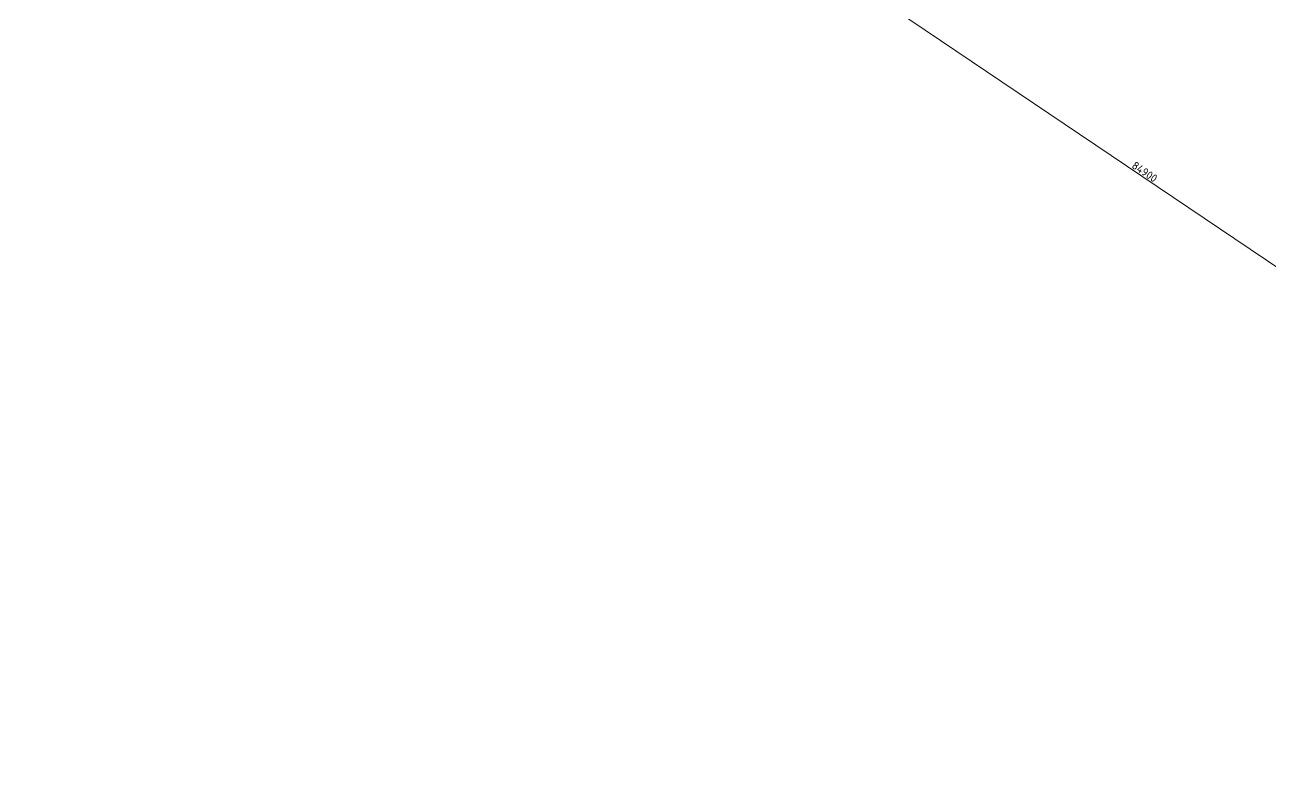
# Model space of a CAD drawing. Header units: millimetres. Extents: x -500444 to 437433, y -1435259 to 1593622.
# Drawn here: x -27416 to 34832, y -1259881 to -1222463 of the extents above; entities that cross this region are included whole.
import ezdxf

# ---------------------------------------------------------------- set-up
doc = ezdxf.new("R2010")
doc.units = ezdxf.units.MM
doc.layers.add('A-ANNO-DIMS', color=7, linetype='Continuous', lineweight=9)
doc.layers.add('Вставка', color=252, linetype='Continuous')
doc.styles.add('GOST 2.304', font='')
doc.styles.get('GOST 2.304').set_extended_font_data('GOST Common')
doc.linetypes.add('Truba', pattern='A,3e-05,[4,MSH_7,S=1,R=0,X=0,Y=0],-3.022072', length=3.022102)
doc.dimstyles.new('М-200', dxfattribs={"dimtxt": 400, "dimasz": 160, "dimexe": 200, "dimexo": 400, "dimgap": 50, "dimtad": 1, "dimdec": 0, "dimzin": 0, "dimdsep": 46, "dimtxsty": 'GOST 2.304', "dimblk": 'ARCHTICK', "dimcen": 180, "dimdle": 200, "dimadec": 0, "dimazin": 0, "dimtfac": 1, "dimtdec": 0, "dimtmove": 1, "dimatfit": 0, "dimfxl": 1, "dimtolj": 1, "dimtzin": 0, "dimarcsym": 0})

# ---------------------------------------------------------------- blocks, each defined once
blk = doc.blocks.new('_ArchTick')
at = {"color": 0, "linetype": 'ByBlock', "const_width": 0.15}
blk.add_lwpolyline([(-0.5, -0.5), (0.5, 0.5)], dxfattribs=at)
blk = doc.blocks.new('*D39')
at = {"layer": 'A-ANNO-DIMS', "color": 0, "lineweight": -2, "transparency": 16777216}
for p, q in [((-22659, -81307), (-93376, -33608)), ((-93434, -34052), (-93322, -33886)), ((-23049, -81527), (-22937, -81361))]:
    blk.add_line(p, q, dxfattribs=at)
at = {"layer": 'Defpoints', "color": 0, "lineweight": 30, "transparency": 16777216}
for p in [(-93210, -33720), (-93210, -33720), (-22825, -81196)]:
    blk.add_point(p, dxfattribs=at)
at = {"layer": 'A-ANNO-DIMS', "color": 0, "lineweight": -2, "transparency": 16777216, "xscale": 160, "yscale": 160, "zscale": 160}
for p, rotation in [((-93210, -33720), 145.9999990259533), ((-22825, -81196), 325.9999990259533)]:
    blk.add_blockref('_ArchTick', p, dxfattribs=dict(at, rotation=rotation))
at = {"layer": 'A-ANNO-DIMS', "color": 0, "transparency": 16777216, "insert": (-57878, -57251), "char_height": 400, "attachment_point": 5, "rotation": 326, "style": 'GOST 2.304'}
blk.add_mtext('\\A1;84900', dxfattribs=at)
blk = doc.blocks.new('Оси200')
at = {"layer": 'A-ANNO-DIMS', "color": 253}
dim = blk.add_aligned_dim(p1=(-22825.1, -81195.6), p2=(-93210.4, -33720.1), distance=0, dimstyle='М-200', dxfattribs=at)
dim.commit()
dim.dimension.update_dxf_attribs({"geometry": '*D39', "text_midpoint": (-57878, -57250.6)})
blk = doc.blocks.new('A$C20f07326')
at = {"layer": 'A-ANNO-DIMS', "color": 253}
blk.add_blockref('Оси200', (404603.7, 213803.6), dxfattribs=at)

msp = doc.modelspace()

# ---------------------------------------------------------------- block references
at = {"layer": 'Вставка', "linetype": 'Truba', "lineweight": 30, "ltscale": 100}
msp.add_blockref('A$C20f07326', (-318166, -1386354), dxfattribs=at)

doc.saveas('drawing.dxf')
